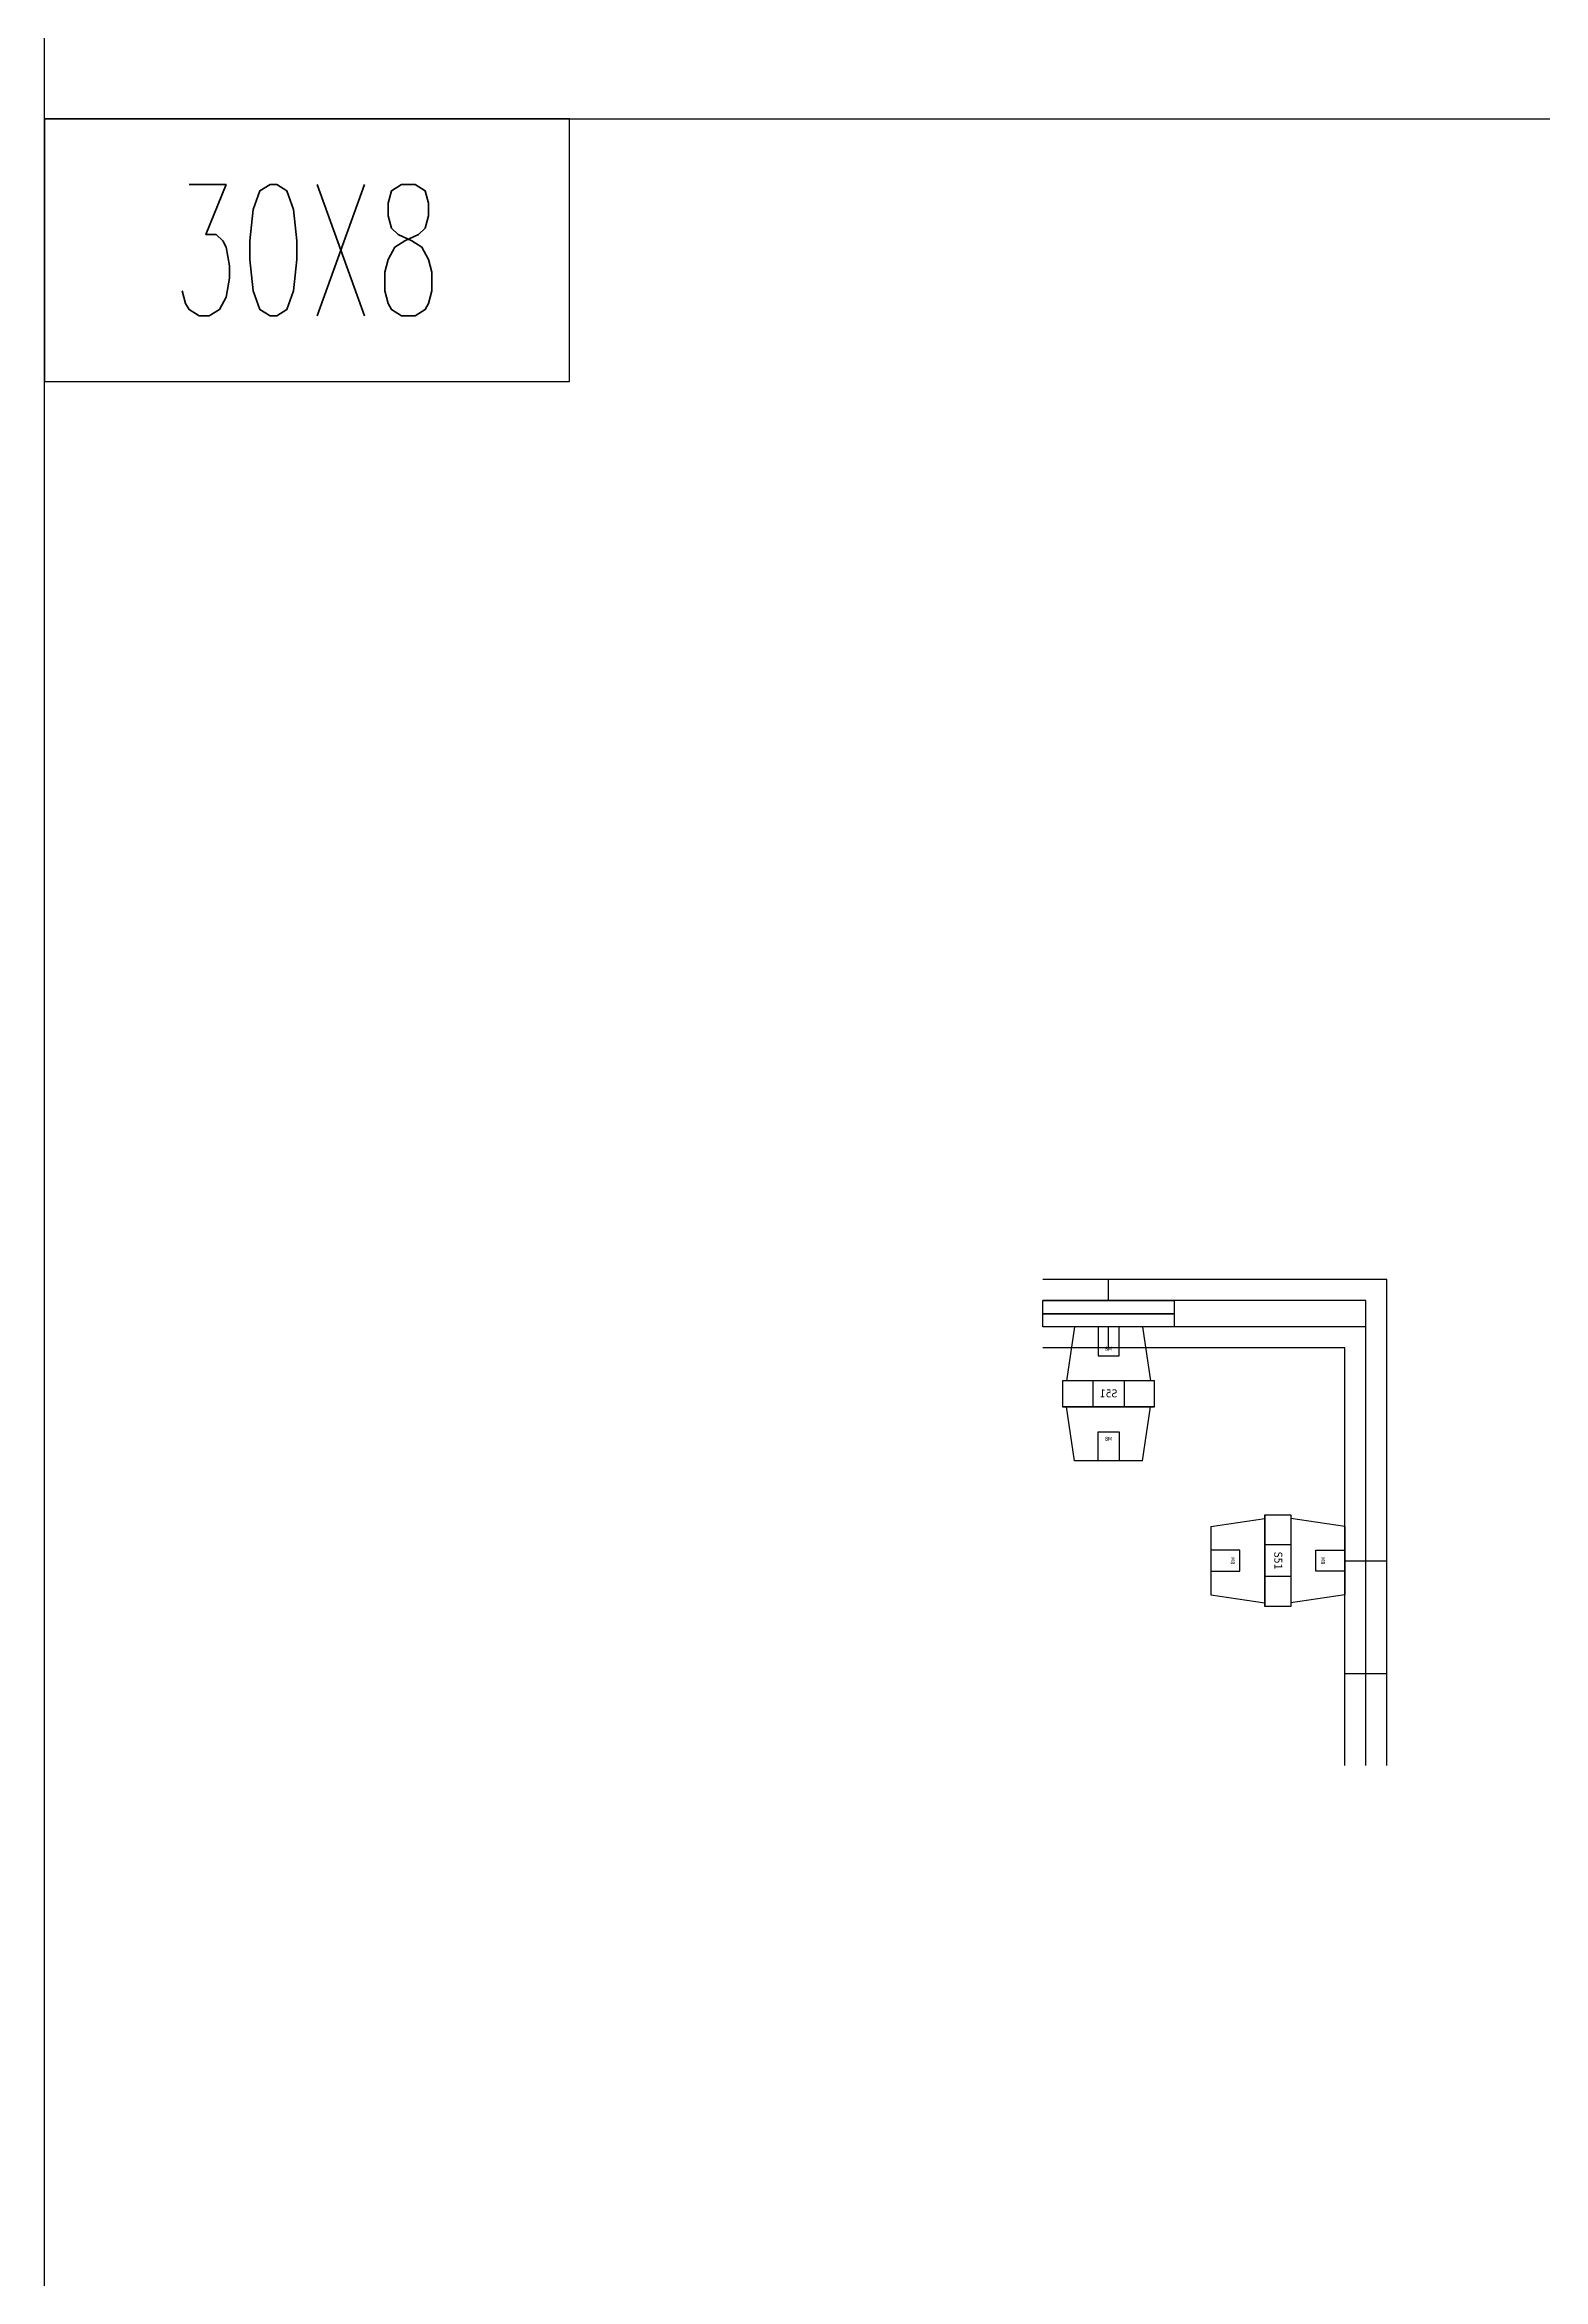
# Model space of a CAD drawing. Header units: millimetres. Extents: x -33730 to 17150, y -76829 to -27437.
# Drawn here: x -7064 to -6493, y -65062 to -64211 of the extents above; entities that cross this region are included whole.
import ezdxf
from ezdxf.enums import TextEntityAlignment as Align

# ---------------------------------------------------------------- set-up
doc = ezdxf.new("R2010")
doc.units = ezdxf.units.MM
doc.header["$LTSCALE"] = 3
doc.layers.add('@.VISIBLE', color=7, linetype='Continuous')
doc.styles.add('Ann_w01', font='romans.shx', dxfattribs={"width": 0.6, "bigfont": 'chineset.shx'})
doc.styles.get("Standard").update_dxf_attribs({"font": 'arial.ttf'})

# ---------------------------------------------------------------- blocks, each defined once
blk = doc.blocks.new('*U70')
at = {"color": 1}
for p, q in [((-30.5, -7.97), (-30.5, 27.03)), ((-30.5, 27.03), (-20.5, 27.03)), ((-30.5, 27.03), (-30.5, -7.97)), ((-20.5, 27.03), (-20.5, -7.97)), ((-51, 22.53), (-30.5, 25.53)), ((-51, 22.53), (-51, -3.47)), ((-30.5, 25.53), (-30.5, -6.47)), ((-20.5, 25.53), (-20.5, -6.47)), ((0, 22.53), (-20.5, 25.53)), ((0, 22.53), (0, -3.47)), ((-20.5, 15.53), (-30.5, 15.53)), ((-20.5, 3.53), (-30.5, 3.53)), ((-51, -3.47), (-30.5, -6.47)), ((-20.5, -7.97), (-30.5, -7.97)), ((0, -3.47), (-20.5, -6.47))]:
    blk.add_line(p, q, dxfattribs=at)
for points in [[(-51, 13.53), (-51, 5.53), (-40, 5.53), (-40, 13.53)], [(0, 13.53), (0, 5.53), (-11, 5.53), (-11, 13.53)]]:
    blk.add_lwpolyline(points, close=True, dxfattribs=at)
at = {"color": 1, "width": 30.0978, "attachment_point": 5, "rotation": 270}
for s, insert, char_height in [('{\\fTahoma|b0|i0|c0|p34;M8}', (-42.66, 9.53), 1.5), ('{\\fTahoma|b0|i0|c0|p34;S51}', (-25.34, 9.53), 3), ('{\\fTahoma|b0|i0|c0|p34;M8}', (-8.34, 9.53), 1.5)]:
    blk.add_mtext(s, dxfattribs=dict(at, insert=insert, char_height=char_height))

msp = doc.modelspace()

# ---------------------------------------------------------------- linework, layer by layer
msp.add_lwpolyline([(-7064.18, -64338.82), (-6864.18, -64338.82), (-6864.18, -64238.82), (-7064.18, -64238.82)], close=True)
at = {"layer": '@.VISIBLE'}
for p, q in [((-7064.18, -64238.82), (-3181.97, -64238.82)), ((-6658.83, -64688.91), (-6658.83, -64680.91)), ((-6658.83, -64706.91), (-6658.83, -64698.91)), ((-6568.83, -64787.95), (-6560.83, -64787.95)), ((-6560.83, -64787.95), (-6552.83, -64787.95)), ((-6568.83, -64830.92), (-6560.83, -64830.92)), ((-6560.83, -64830.92), (-6552.83, -64830.92))]:
    msp.add_line(p, q, dxfattribs=at)
msp.add_lwpolyline([(-7064.18, -63359.43), (-3181.97, -63359.43), (-3181.97, -67156.64), (-7064.18, -67156.64)], close=True, dxfattribs=at)
at = {"layer": '@.VISIBLE', "color": 1}
for points in [[(-6552.83, -64865.92), (-6552.83, -64680.91), (-6683.83, -64680.91)], [(-6560.83, -64865.92), (-6560.83, -64688.91), (-6683.83, -64688.91)], [(-6560.83, -64865.92), (-6560.83, -64698.91), (-6683.83, -64698.91)], [(-6568.83, -64865.92), (-6568.83, -64706.91), (-6683.83, -64706.91)]]:
    msp.add_lwpolyline(points, dxfattribs=at)
for points in [[(-6683.83, -64688.91), (-6633.83, -64688.91), (-6633.83, -64693.91), (-6683.83, -64693.91)], [(-6683.83, -64693.91), (-6633.83, -64693.91), (-6633.83, -64698.91), (-6683.83, -64698.91)]]:
    msp.add_lwpolyline(points, close=True, dxfattribs=at)

# ---------------------------------------------------------------- block references
at = {"xscale": -1, "rotation": 270}
msp.add_blockref('*U70', (-6668.36, -64698.91), dxfattribs=at)
msp.add_blockref('*U70', (-6568.83, -64797.48))

# ---------------------------------------------------------------- texts
at = {"color": 1, "style": 'Ann_w01', "width": 0.6}
msp.add_text('30X8', height=50, dxfattribs=at).set_placement((-6964.18, -64288.82), align=Align.MIDDLE_CENTER)

doc.saveas('drawing.dxf')
